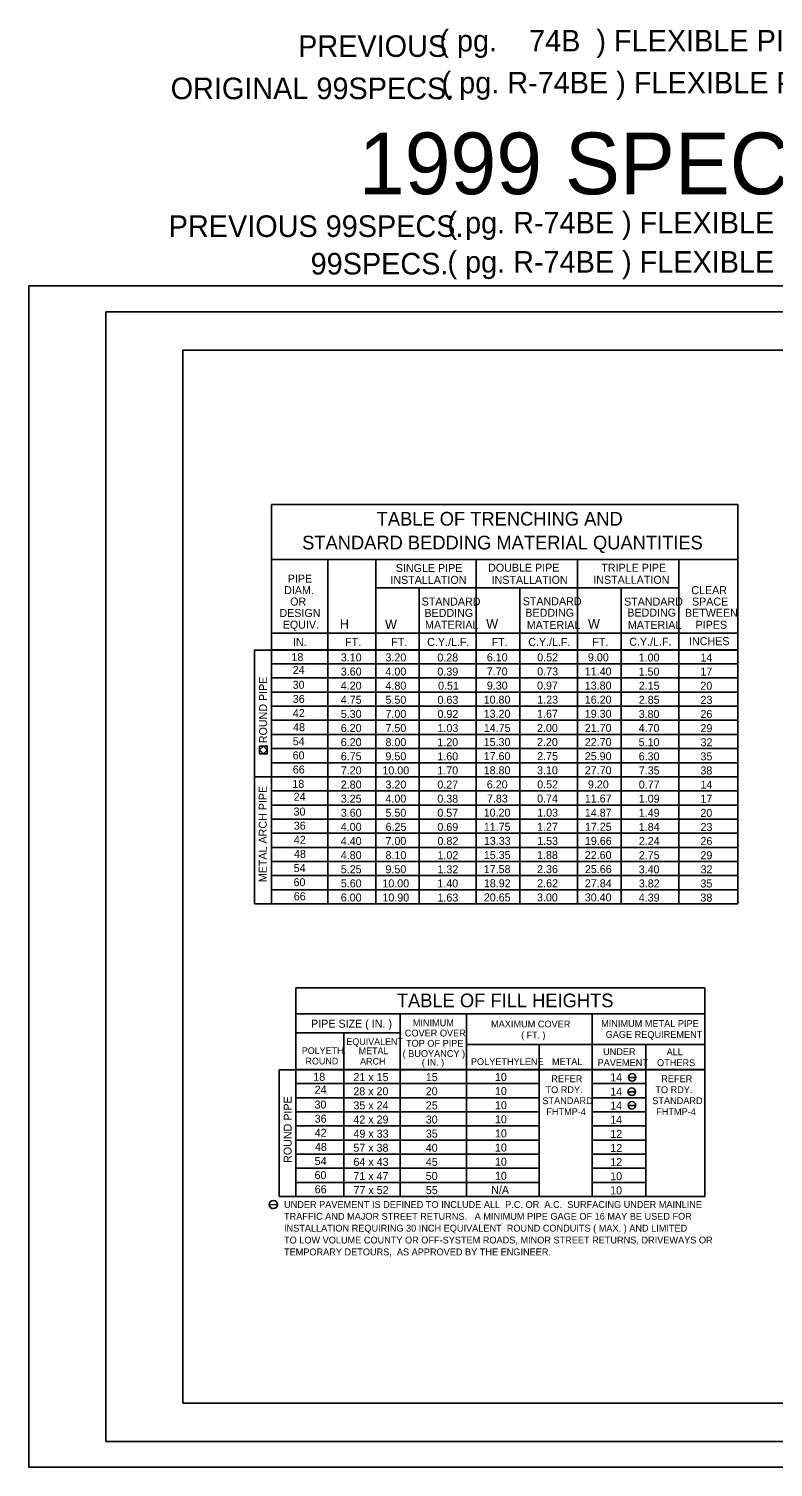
# Model space of a CAD drawing. Extents: x 706 to 1066, y -291 to -11.
# Drawn here: x 706 to 851.1, y -291.4 to -11.3 of the extents above; entities that cross this region are included whole.
import ezdxf

# ---------------------------------------------------------------- set-up
doc = ezdxf.new("R2010")
doc.units = 0
doc.layers.add('Default', color=7, linetype='Continuous')
doc.layers.add('Level 1', color=7, linetype='Continuous')

msp = doc.modelspace()

# ---------------------------------------------------------------- linework, layer by layer
at = {"layer": 'Level 1'}
for p, q in [((706, -61.42), (1066.02, -61.42)), ((706, -291.43), (706, -61.42)), ((721, -286.43), (721, -66.42)), ((721, -66.42), (1066.02, -66.42)), ((736, -73.92), (1061.02, -73.92)), ((736, -278.93), (736, -73.92)), ((753.29, -103.96), (844.13, -103.96)), ((753.29, -103.96), (753.29, -181.74)), ((844.13, -103.96), (844.13, -181.74)), ((753.29, -114.7), (844.13, -114.7)), ((764.27, -114.7), (764.27, -181.74)), ((773.61, -114.7), (773.61, -181.74)), ((793.19, -114.7), (793.19, -181.74)), ((812.94, -114.7), (812.94, -181.74)), ((832.69, -114.7), (832.69, -181.74)), ((832.69, -120.2), (773.61, -120.2)), ((782.04, -120.2), (782.04, -181.74)), ((801.69, -120.2), (801.69, -181.74)), ((821.44, -120.2), (821.44, -181.74)), ((753.29, -129), (844.13, -129)), ((749.99, -132.3), (749.99, -181.74)), ((749.99, -132.3), (844.13, -132.3)), ((753.29, -132.24), (844.13, -132.24)), ((753.29, -134.99), (844.13, -134.99)), ((753.29, -137.74), (844.13, -137.74)), ((753.29, -140.49), (844.13, -140.49)), ((753.29, -143.24), (844.13, -143.24)), ((753.29, -145.99), (844.13, -145.99)), ((753.29, -148.74), (844.13, -148.74)), ((753.29, -151.49), (844.13, -151.49)), ((753.29, -154.24), (844.13, -154.24)), ((749.99, -156.99), (844.13, -156.99)), ((753.29, -159.74), (844.13, -159.74)), ((753.29, -162.49), (844.13, -162.49)), ((753.29, -165.24), (844.13, -165.24)), ((753.29, -167.99), (844.13, -167.99)), ((753.29, -170.74), (844.13, -170.74)), ((749.99, -172.1), (749.99, -173.86)), ((753.29, -173.49), (844.13, -173.49)), ((793.19, -173.52), (793.19, -173.86)), ((753.29, -176.24), (844.13, -176.24)), ((753.29, -178.99), (844.13, -178.99)), ((749.99, -181.74), (844.13, -181.74)), ((758.06, -198.09), (758.06, -238.72)), ((837.71, -198.09), (758.06, -198.09)), ((837.71, -198.09), (837.71, -238.73)), ((837.71, -203.15), (758.06, -203.15)), ((778.38, -203.15), (778.38, -238.72)), ((791.31, -203.15), (791.31, -238.72)), ((815.79, -203.15), (815.79, -238.72)), ((758.13, -206.86), (778.45, -206.86)), ((767.42, -206.86), (767.42, -238.72)), ((791.31, -209.12), (837.71, -209.12)), ((805.45, -209.12), (805.45, -238.72)), ((826.22, -209.12), (826.22, -238.72)), ((754.76, -214.03), (754.76, -238.72)), ((754.76, -214.03), (837.71, -214.03)), ((758.06, -213.97), (837.71, -213.97)), ((822.86, -215.54), (824.31, -215.53)), ((758.06, -216.72), (805.45, -216.72)), ((815.79, -216.72), (826.22, -216.72)), ((822.77, -218.34), (824.22, -218.33)), ((758.06, -219.47), (805.45, -219.47)), ((815.79, -219.47), (826.22, -219.47)), ((822.8, -220.98), (824.25, -220.98)), ((758.06, -222.22), (805.45, -222.22)), ((815.79, -222.22), (826.22, -222.22)), ((758.06, -224.97), (805.45, -224.97)), ((815.79, -224.97), (826.22, -224.97)), ((758.06, -227.72), (805.45, -227.72)), ((815.79, -227.72), (826.22, -227.72)), ((758.06, -230.47), (805.45, -230.47)), ((815.79, -230.47), (826.22, -230.47)), ((758.06, -233.22), (805.45, -233.22)), ((815.79, -233.22), (826.22, -233.22)), ((758.06, -235.97), (805.45, -235.97)), ((815.79, -235.97), (826.22, -235.97)), ((752.87, -240.31), (754.47, -240.3)), ((754.76, -238.72), (837.71, -238.72)), ((736, -278.93), (1061.02, -278.93)), ((721, -286.43), (1066.02, -286.43)), ((706, -291.43), (1066.02, -291.43))]:
    msp.add_line(p, q, dxfattribs=at)
for points in [[(750.98, -152.52), (752.48, -152.52), (752.48, -151.02), (750.98, -151.02)], [(750.99, -151.77), (751.73, -151.03), (752.48, -151.78), (751.74, -152.52)]]:
    msp.add_lwpolyline(points, close=True, dxfattribs=at)
for centre, radius in [((823.58, -215.51), 0.726), ((823.49, -218.31), 0.726), ((823.52, -220.96), 0.726), ((753.67, -240.28), 0.798)]:
    msp.add_circle(centre, radius, dxfattribs=at)
for centre, radius in [((823.58, -215.51), 0.726), ((823.49, -218.31), 0.726), ((823.52, -220.96), 0.726), ((753.67, -240.28), 0.798)]:
    msp.add_arc(centre, radius, 181.8688, 358.7382, dxfattribs=at)

# ---------------------------------------------------------------- texts
at = {"layer": 'Default'}
for s, height, p in [('PREVIOUS 99SPECS.', 4.2, (733.27, -51.87)), ('( pg. R-74BE ) FLEXIBLE PIPE INSTALLATION - ( FPI -2-01E ) - PREVIOUS ENGLISH ( 6/1/03 )', 4.2, (787.58, -51.19)), ('INCHES', 1.558, (834.65, -131.36)), ('POLYETH.', 1.3, (759.21, -210.97)), ('EQUIVALENT', 1.3, (767.89, -209.2)), ('METAL', 1.3, (770.29, -211)), ('ROUND', 1.3, (759.93, -213)), ('ARCH', 1.3, (770.57, -213.03)), ('10', 1.558, (796.84, -232.71)), ('10', 1.558, (796.84, -235.46))]:
    msp.add_text(s, height=height, dxfattribs=at).set_placement(p)
at = {"layer": 'Level 1'}
for s, height, p in [('PREVIOUS', 4.2, (758.49, -16.81)), ('( pg.    74B  ) FLEXIBLE PIPE INSTALLATION - ( FPI -1-00 )  - PREVIOUS ENGLISH ( 6/13/97 )', 4.2, (786.01, -15.76)), ('( pg. R-74BE ) FLEXIBLE PIPE INSTALLATION - ( FPI -2-00E ) - PREVIOUS ENGLISH ( 7/1/99 )', 4.2, (786.44, -23.92)), ('ORIGINAL 99SPECS.', 4.2, (733.65, -25.04)), ('1999 SPECS. - FINAL ENGLISH', 12, (770.32, -43.55)), ('99SPECS.', 4.2, (760.92, -59.18)), ('( pg. R-74BE ) FLEXIBLE PIPE INSTALLATION - ( FPI -2-02E ) - FINAL ENGLISH  ( 3/1/07 )', 4.2, (787.58, -58.83)), ('TABLE OF TRENCHING AND', 2.6666, (773.79, -108.08)), ('STANDARD BEDDING MATERIAL QUANTITIES', 2.6666, (759.27, -112.71)), ('PIPE', 1.558, (756.47, -119.18)), ('SINGLE PIPE', 1.5583, (777.52, -117.11)), (' DOUBLE PIPE ', 1.5583, (794.92, -117.05)), ('TRIPLE PIPE ', 1.5583, (817.56, -117.06)), ('DIAM.', 1.558, (755.76, -121.42)), ('INSTALLATION', 1.5583, (776.46, -119.42)), ('INSTALLATION', 1.5583, (796.18, -119.42)), ('INSTALLATION', 1.5583, (816, -119.41)), ('CLEAR ', 1.558, (835.09, -121.42)), ('OR', 1.558, (756.93, -123.65)), ('STANDARD', 1.558, (782.55, -123.64)), ('STANDARD', 1.558, (802.25, -123.59)), ('STANDARD', 1.558, (821.99, -123.66)), ('SPACE ', 1.558, (835.23, -123.65)), ('DESIGN', 1.558, (754.85, -125.87)), ('BEDDING', 1.558, (783.1, -125.86)), ('BEDDING', 1.558, (802.76, -125.82)), ('BEDDING', 1.558, (822.63, -125.8)), ('BETWEEN', 1.558, (833.86, -125.84)), ('EQUIV.', 1.558, (755.49, -128.14)), (' H', 1.833, (765.95, -128.15)), (' W', 1.833, (774.74, -128.21)), ('MATERIAL', 1.558, (783.21, -128.17)), (' W', 1.833, (794.46, -128.12)), ('MATERIAL', 1.558, (803.04, -128.21)), (' W', 1.833, (814.29, -128.12)), ('MATERIAL', 1.558, (822.73, -128.19)), ('PIPES ', 1.558, (835.92, -128.17)), ('IN.', 1.558, (757.48, -131.52)), ('FT.', 1.558, (767.65, -131.51)), ('FT.', 1.558, (776.63, -131.51)), ('C.Y./L.F.', 1.558, (783.64, -131.51)), ('FT.', 1.558, (796.19, -131.52)), ('C.Y./L.F.', 1.558, (803.32, -131.52)), ('FT.', 1.558, (815.79, -131.5)), ('C.Y./L.F.', 1.558, (823.01, -131.47)), ('18', 1.558, (757.18, -134.46)), ('3.10', 1.558, (766.8, -134.52)), ('3.20', 1.558, (775.51, -134.52)), ('0.28', 1.558, (785.61, -134.53)), ('6.10', 1.558, (795.25, -134.5)), ('0.52', 1.558, (805.07, -134.5)), ('9.00', 1.558, (814.95, -134.5)), ('1.00', 1.558, (824.84, -134.53)), ('14', 1.558, (836.88, -134.54)), ('24', 1.558, (757.44, -136.96)), ('3.60', 1.558, (766.8, -137.27)), ('4.00', 1.558, (775.51, -137.27)), ('0.39', 1.558, (785.62, -137.28)), ('7.70', 1.558, (795.25, -137.25)), ('0.73', 1.558, (805.07, -137.25)), ('11.40', 1.558, (814.34, -137.25)), ('1.50', 1.558, (824.84, -137.28)), ('17', 1.558, (836.87, -137.29)), ('30', 1.558, (757.42, -139.85)), ('4.20', 1.558, (766.8, -140.02)), ('4.80', 1.558, (775.51, -140.02)), ('0.51', 1.558, (785.75, -140.03)), ('9.30', 1.558, (795.25, -140)), ('0.97', 1.558, (805.04, -140)), ('13.80', 1.558, (814.34, -140)), ('2.15', 1.558, (824.86, -140.03)), ('20', 1.558, (836.86, -140.04)), ('36', 1.558, (757.45, -142.6)), ('4.75', 1.558, (766.8, -142.77)), ('5.50', 1.558, (775.51, -142.77)), ('0.63', 1.558, (785.64, -142.78)), ('10.80', 1.558, (794.64, -142.75)), ('1.23', 1.558, (805.07, -142.75)), ('16.20', 1.558, (814.34, -142.75)), ('2.85', 1.558, (824.86, -142.78)), ('23', 1.558, (836.89, -142.79)), ('42', 1.558, (757.46, -145.35)), ('5.30', 1.558, (766.8, -145.52)), ('7.00', 1.558, (775.51, -145.52)), ('0.92', 1.558, (785.64, -145.53)), ('13.20', 1.558, (794.64, -145.5)), ('1.67', 1.558, (805.04, -145.5)), ('19.30', 1.558, (814.34, -145.5)), ('3.80', 1.558, (824.84, -145.53)), ('26', 1.558, (836.88, -145.54)), ('48', 1.558, (757.51, -148.1)), ('6.20', 1.558, (766.8, -148.27)), ('7.50', 1.558, (775.51, -148.27)), ('1.03', 1.558, (785.64, -148.28)), ('14.75', 1.558, (794.67, -148.25)), ('2.00', 1.558, (805.03, -148.25)), ('21.70', 1.558, (814.34, -148.25)), ('4.70', 1.558, (824.84, -148.28)), ('29', 1.558, (836.88, -148.29)), ('54', 1.558, (757.44, -150.85)), ('6.20', 1.558, (766.8, -151.02)), ('8.00', 1.558, (775.51, -151.02)), ('1.20', 1.558, (785.61, -151.03)), ('15.30', 1.558, (794.64, -151)), ('2.20', 1.558, (805.03, -151)), ('22.70', 1.558, (814.34, -151)), ('5.10', 1.558, (824.84, -151.03)), ('32', 1.558, (836.9, -151.04)), ('60', 1.558, (757.42, -153.6)), ('6.75', 1.558, (766.8, -153.77)), ('9.50', 1.558, (775.51, -153.77)), ('1.60', 1.558, (785.61, -153.78)), ('17.60', 1.558, (794.64, -153.75)), ('2.75', 1.558, (805.06, -153.75)), ('25.90', 1.558, (814.34, -153.75)), ('6.30', 1.558, (824.84, -153.78)), ('35', 1.558, (836.88, -153.79)), ('66', 1.558, (757.45, -156.35)), ('7.20', 1.558, (766.8, -156.52)), ('10.00', 1.558, (774.91, -156.52)), ('1.70', 1.558, (785.61, -156.53)), ('18.80', 1.558, (794.64, -156.5)), ('3.10', 1.558, (805.03, -156.5)), ('27.70', 1.558, (814.34, -156.5)), ('7.35', 1.558, (824.86, -156.53)), ('38', 1.558, (836.87, -156.54)), ('18', 1.558, (757.36, -159.14)), ('2.80', 1.558, (766.8, -159.27)), ('3.20', 1.558, (775.51, -159.27)), ('0.27', 1.558, (785.61, -159.28)), ('6.20', 1.558, (795.25, -159.25)), ('0.52', 1.558, (805.07, -159.25)), ('9.20', 1.558, (814.95, -159.25)), ('0.77', 1.558, (824.85, -159.28)), ('14', 1.558, (836.88, -159.29)), ('24', 1.558, (757.62, -161.65)), ('3.25', 1.558, (766.8, -162.02)), ('4.00', 1.558, (775.51, -162.02)), ('0.38', 1.558, (785.61, -162.03)), ('7.83', 1.558, (795.28, -162)), ('0.74', 1.558, (805.05, -162)), ('11.67', 1.558, (814.35, -162)), ('1.09', 1.558, (824.86, -162.03)), ('17', 1.558, (836.87, -162.04)), ('30', 1.558, (757.6, -164.54)), ('3.60', 1.558, (766.8, -164.77)), ('5.50', 1.558, (775.51, -164.77)), ('0.57', 1.558, (785.61, -164.78)), ('10.20', 1.558, (794.64, -164.75)), ('1.03', 1.558, (805.07, -164.75)), ('14.87', 1.558, (814.35, -164.75)), ('1.49', 1.558, (824.86, -164.78)), ('20', 1.558, (836.86, -164.79)), ('36', 1.558, (757.64, -167.29)), ('4.00', 1.558, (766.8, -167.52)), ('6.25', 1.558, (775.53, -167.52)), ('0.69', 1.558, (785.62, -167.53)), ('11.75', 1.558, (794.67, -167.5)), ('1.27', 1.558, (805.04, -167.5)), ('17.25', 1.558, (814.36, -167.5)), ('1.84', 1.558, (824.86, -167.53)), ('23', 1.558, (836.89, -167.54)), ('42', 1.558, (757.65, -170.04)), ('4.40', 1.558, (766.8, -170.27)), ('7.00', 1.558, (775.51, -170.27)), ('0.82', 1.558, (785.64, -170.28)), ('13.33', 1.558, (794.68, -170.25)), ('1.53', 1.558, (805.07, -170.25)), ('19.66', 1.558, (814.36, -170.25)), ('2.24', 1.558, (824.86, -170.28)), ('26', 1.558, (836.88, -170.29)), ('48', 1.558, (757.69, -172.79)), ('4.80', 1.558, (766.8, -173.02)), ('8.10', 1.558, (775.51, -173.02)), ('1.02', 1.558, (785.64, -173.03)), ('15.35', 1.558, (794.67, -173)), ('1.88', 1.558, (805.04, -173)), ('22.60', 1.558, (814.34, -173)), ('2.75', 1.558, (824.86, -173.03)), ('29', 1.558, (836.88, -173.04)), ('54', 1.558, (757.62, -175.54)), ('5.25', 1.558, (766.8, -175.77)), ('9.50', 1.558, (775.51, -175.77)), ('1.32', 1.558, (785.64, -175.78)), ('17.58', 1.558, (794.65, -175.75)), ('2.36', 1.558, (805.05, -175.75)), ('25.66', 1.558, (814.36, -175.75)), ('3.40', 1.558, (824.84, -175.78)), ('32', 1.558, (836.9, -175.79)), ('60', 1.558, (757.6, -178.29)), ('5.60', 1.558, (766.8, -178.52)), ('10.00', 1.558, (774.91, -178.52)), ('1.40', 1.558, (785.61, -178.53)), ('18.92', 1.558, (794.68, -178.5)), ('2.62', 1.558, (805.07, -178.5)), ('27.84', 1.558, (814.36, -178.5)), ('3.82', 1.558, (824.88, -178.53)), ('35', 1.558, (836.88, -178.54)), ('66', 1.558, (757.64, -181.04)), ('6.00', 1.558, (766.8, -181.27)), ('10.90', 1.558, (774.91, -181.27)), ('1.63', 1.558, (785.64, -181.28)), ('20.65', 1.558, (794.67, -181.25)), ('3.00', 1.558, (805.03, -181.25)), ('30.40', 1.558, (814.34, -181.25)), ('4.39', 1.558, (824.86, -181.28)), ('38', 1.558, (836.87, -181.29)), ('TABLE OF FILL HEIGHTS ', 2.6666, (777.72, -201.87)), ('PIPE SIZE ( IN. )', 1.5583, (761.02, -205.84)), ('MINIMUM', 1.333, (780.82, -205.55)), ('MAXIMUM COVER', 1.3333, (796.08, -205.79)), ('MINIMUM METAL PIPE ', 1.3333, (817.52, -205.7)), ('COVER OVER', 1.333, (779.27, -207.55)), ('( FT. )', 1.3, (801.94, -207.91)), ('GAGE REQUIREMENT', 1.3333, (818.41, -207.83)), ('TOP OF PIPE', 1.3333, (779.5, -209.55)), ('UNDER ', 1.333, (817.9, -211.18)), ('ALL', 1.333, (830.27, -211.2)), ('( BUOYANCY )', 1.3333, (778.84, -211.55)), ('( IN. )', 1.3, (782.59, -213.25)), ('POLYETHYLENE', 1.3333, (792.15, -213.12)), ('METAL', 1.333, (807.95, -213.14)), ('PAVEMENT', 1.333, (816.83, -213.31)), ('OTHERS', 1.333, (828.42, -213.33)), ('18', 1.558, (761.44, -216.19)), ('21 x 15', 1.558, (769.26, -216.25)), ('15', 1.558, (783.37, -216.25)), ('10', 1.558, (796.84, -216.21)), ('REFER ', 1.333, (807.83, -216.46)), ('14', 1.558, (819.29, -216.3)), ('REFER ', 1.333, (829.24, -216.46)), ('24', 1.558, (761.7, -218.7)), ('28 x 20', 1.558, (769.24, -219)), ('20', 1.558, (783.35, -219)), ('10', 1.558, (796.84, -218.96)), ('TO RDY.', 1.333, (806.69, -218.59)), ('14', 1.558, (819.29, -219.05)), ('TO RDY.', 1.333, (828.09, -218.59)), ('30', 1.558, (761.68, -221.59)), ('35 x 24', 1.558, (769.26, -221.75)), ('25', 1.558, (783.37, -221.75)), ('10', 1.558, (796.84, -221.71)), ('STANDARD', 1.333, (806.08, -220.73)), ('14', 1.558, (819.29, -221.8)), ('STANDARD', 1.333, (827.49, -220.73)), ('36', 1.558, (761.71, -224.34)), ('42 x 29', 1.558, (769.26, -224.5)), ('30', 1.558, (783.35, -224.5)), ('10', 1.558, (796.84, -224.46)), ('FHTMP-4', 1.333, (806.84, -222.86)), ('14', 1.558, (819.29, -224.55)), ('FHTMP-4', 1.333, (828.25, -222.86)), ('42', 1.558, (761.72, -227.09)), ('49 x 33', 1.558, (769.27, -227.25)), ('35', 1.558, (783.37, -227.25)), ('10', 1.558, (796.84, -227.21)), ('12', 1.558, (819.31, -227.3)), ('48', 1.558, (761.77, -229.84)), ('57 x 38', 1.558, (769.25, -230)), ('40', 1.558, (783.35, -230)), ('10', 1.558, (796.84, -229.96)), ('12', 1.558, (819.31, -230.05)), ('54', 1.558, (761.7, -232.59)), ('64 x 43', 1.558, (769.27, -232.75)), ('45', 1.558, (783.37, -232.75)), ('12', 1.558, (819.31, -232.8)), ('60', 1.558, (761.68, -235.34)), ('71 x 47', 1.558, (769.25, -235.5)), ('50', 1.558, (783.35, -235.5)), ('10', 1.558, (819.28, -235.55)), ('66', 1.558, (761.71, -238.09)), ('77 x 52', 1.558, (769.28, -238.25)), ('55', 1.558, (783.37, -238.25)), ('N/A', 1.558, (796.1, -238.21)), ('10', 1.558, (819.28, -238.3)), ('UNDER PAVEMENT IS DEFINED TO INCLUDE ALL  P.C. OR  A.C.  SURFACING UNDER MAINLINE', 1.3333, (755.74, -240.94)), ('TRAFFIC AND MAJOR STREET RETURNS.   A MINIMUM PIPE GAGE OF 16 MAY BE USED FOR', 1.3333, (755.74, -243.24)), ('INSTALLATION REQUIRING 30 INCH EQUIVALENT  ROUND CONDUITS ( MAX. ) AND LIMITED', 1.3333, (755.74, -245.55)), ('TO LOW VOLUME COUNTY OR OFF-SYSTEM ROADS, MINOR STREET RETURNS, DRIVEWAYS OR  ', 1.3333, (755.74, -247.86)), ('TEMPORARY DETOURS,  AS APPROVED BY THE ENGINEER.', 1.3333, (755.74, -250.17))]:
    msp.add_text(s, height=height, dxfattribs=at).set_placement(p)
for s, height, p in [('ROUND PIPE', 1.558, (752.44, -150.44)), ('METAL ARCH PIPE', 1.5583, (752.38, -177.51)), ('ROUND PIPE', 1.558, (757.22, -232.17))]:
    msp.add_text(s, height=height, rotation=90, dxfattribs=at).set_placement(p)

doc.saveas('drawing.dxf')
